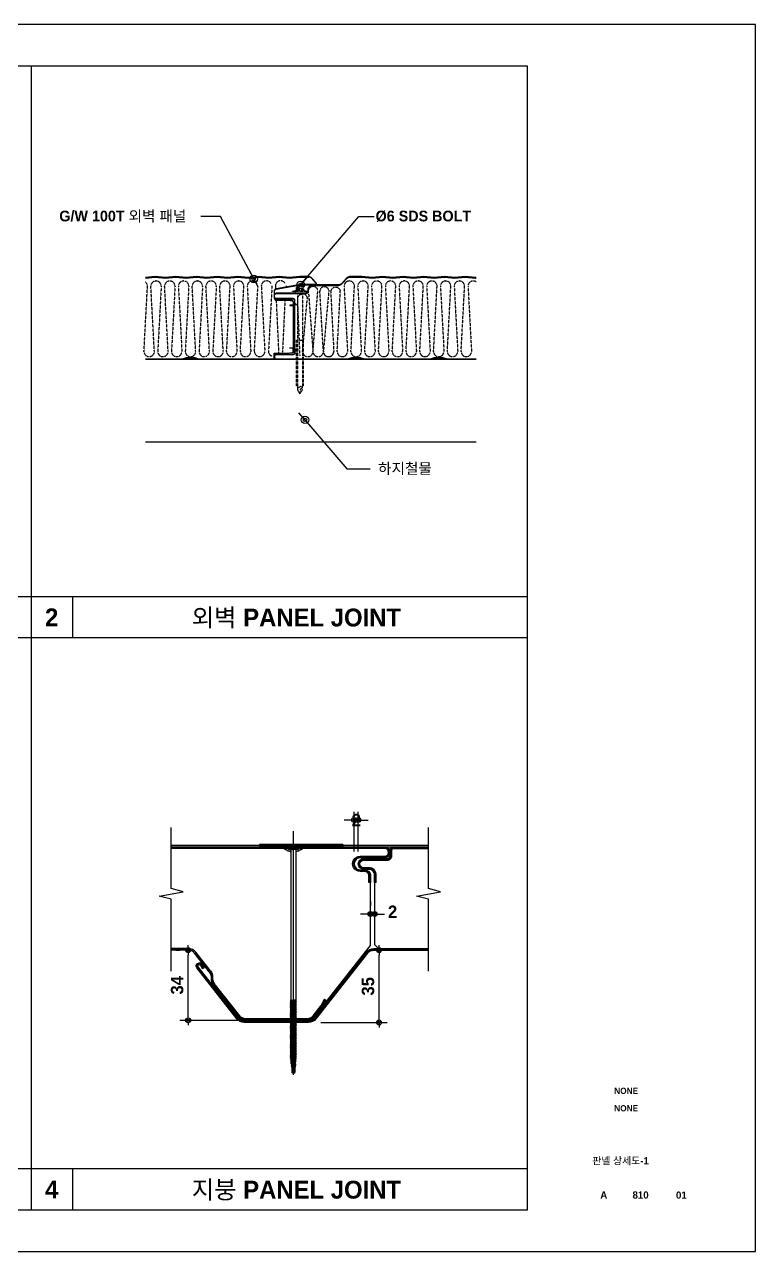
# Model space of a CAD drawing. Extents: x 0 to 20413, y 0 to 2870.
# Drawn here: x 1216 to 2100, y 0 to 1485 of the extents above; entities that cross this region are included whole.
import ezdxf
from ezdxf.enums import TextEntityAlignment as Align

# ---------------------------------------------------------------- set-up
doc = ezdxf.new("R2010")
doc.units = 0
for name, pattern in [('AUSGEZOGEN', [0]), ('CENTER', [50.8, 31.75, -6.35, 6.35, -6.35]), ('HIDDEN', [0.375, 0.25, -0.125])]:
    doc.linetypes.add(name, pattern=pattern)
doc.layers.get('Defpoints').update_dxf_attribs({"color": 151})
for name, color, linetype in [('1', 7, 'Continuous'), ('2', 2, 'Continuous'), ('3-중심선', 1, 'CENTER'), ('4', 4, 'Continuous'), ('6', 6, 'Continuous'), ('A-ANNO-GRA1', 7, 'Continuous'), ('A-ANNO-LEAD', 4, 'Continuous'), ('A-ANNO-TEXT1', 7, 'Continuous'), ('BOLT', 10, 'Continuous'), ('LAY-OUT', 6, 'Continuous'), ('전개도 치수선', 7, 'Continuous'), ('제품', 110, 'Continuous')]:
    doc.layers.add(name, color=color, linetype=linetype)
doc.styles.add('2020음성 1차', font='나눔고딕Bold.ttf')
doc.styles.get("Standard").update_dxf_attribs({"font": 'NanumGothicBold.ttf'})
doc.dimstyles.new('5Main', dxfattribs={"dimscale": 5, "dimtxt": 3, "dimasz": 1.2, "dimexe": 2, "dimexo": 3, "dimgap": 1, "dimtad": 1, "dimdec": 0, "dimdsep": 46, "dimtxsty": '2020음성 1차', "dimblk": 'dot3', "dimcen": 2.5, "dimclrd": 256, "dimclre": 256, "dimclrt": 3, "dimadec": 0, "dimazin": 0, "dimtfac": 1, "dimtdec": 0, "dimtix": 1, "dimtmove": 2, "dimatfit": 3, "dimfxl": 1, "dimtvp": 1, "dimtolj": 1, "dimtzin": 0, "dimarcsym": 0})
doc.dimstyles.new('DIM5', dxfattribs={"dimscale": 5, "dimtxt": 3, "dimasz": 3, "dimexe": 2, "dimexo": 2, "dimgap": 1, "dimtad": 1, "dimdec": 0, "dimdsep": 46, "dimtxsty": 'Standard', "dimblk1": 'DIMDOT', "dimblk2": 'DIMDOT', "dimsah": 1, "dimcen": 0.09, "dimclrt": 4, "dimadec": 0, "dimazin": 0, "dimtfac": 1, "dimtdec": 0, "dimtix": 1, "dimtmove": 2, "dimatfit": 3, "dimldrblk": 'DIMDOT', "dimfxl": 2, "dimtolj": 1, "dimtzin": 0, "dimarcsym": 0})

# ---------------------------------------------------------------- blocks, each defined once
blk = doc.blocks.new('SCREW120')
at = {"layer": '2', "color": 13, "linetype": 'HIDDEN'}
for p, q in [((-4, 10), (4, 10)), ((-4, 4.2), (-4, 10)), ((-3, 0), (-3, -112)), ((-2.5, 4.2), (-2.5, 10)), ((2.5, 10), (2.5, 4.2)), ((3, 0), (3, -112)), ((4, 10), (4, 4.2))]:
    blk.add_line(p, q, dxfattribs=at)
for points in [[(9, 3), (9, 2), (-9, 2), (-9, 3)], [(-5, 4.2), (-5, 3), (5, 3), (5, 4.2)]]:
    blk.add_lwpolyline(points, close=True, dxfattribs=at)
for points in [[(7.5, 2), (7.5, 0), (-7.5, 0), (-7.5, 2)], [(-3, -112), (-4, -112), (-4, -57), (4, -57), (4, -112), (3, -112)], [(-3, -112), (-3, -117), (0, -122), (3, -117), (3, -112)], [(0, -122), (1, -116), (3, -114), (1, -113), (-3, -115)]]:
    blk.add_lwpolyline(points, dxfattribs=at)
blk = doc.blocks.new('DIMDOT')
blk.add_line((-1.5, 0), (1.5, 0))
for radius in [0.6, 0.28]:
    blk.add_circle((0, 0), radius)
blk = doc.blocks.new('A$C5D1160AA')
at = {"layer": '6', "ltscale": 3}
blk.add_lwpolyline([(-140.6, -320.4), (-140.6, -250.7), (-152.2, -247.7), (-129, -243.5), (-140.6, -240.5), (-140.6, -181.2)], dxfattribs=at)
blk = doc.blocks.new('dot3')
at = {"color": 0, "linetype": 'ByBlock'}
for p, q in [((-0.5, 0), (-1, 0)), ((0.5, 0), (1, 0))]:
    blk.add_line(p, q, dxfattribs=at)
for radius in [0.5, 0.25]:
    blk.add_circle((0, 0), radius)
blk = doc.blocks.new('*D50')
at = {"layer": 'Defpoints', "color": 0}
for p in [(1413.8, 364.7), (1413.8, 364.7), (1557.7, 279.7)]:
    blk.add_point(p, dxfattribs=at)
at = {"layer": '전개도 치수선', "lineweight": -2}
for p, q in [((1398.8, 364.7), (1403.8, 364.7)), ((1413.8, 285.7), (1413.8, 358.7)), ((1542.7, 279.7), (1403.8, 279.7))]:
    blk.add_line(p, q, dxfattribs=at)
at = {"layer": '전개도 치수선', "linetype": 'ByBlock', "lineweight": -2, "xscale": 6, "yscale": 6, "zscale": 6}
for p, rotation in [((1413.8, 364.7), 90), ((1413.8, 279.7), 270)]:
    blk.add_blockref('dot3', p, dxfattribs=dict(at, rotation=rotation))
at = {"layer": '전개도 치수선', "color": 3, "insert": (1400.5, 322.2), "char_height": 15, "attachment_point": 5, "rotation": 90, "style": '2020음성 1차'}
blk.add_mtext('\\A1;34', dxfattribs=at)
blk = doc.blocks.new('*D51')
at = {"layer": 'Defpoints', "color": 0}
for p in [(1638.5, 364.7), (1644.7, 364.7), (1559.4, 277.2)]:
    blk.add_point(p, dxfattribs=at)
at = {"layer": '전개도 치수선', "lineweight": -2}
for p, q in [((1644.7, 283.2), (1644.7, 358.7)), ((1653.5, 364.7), (1654.7, 364.7)), ((1574.4, 277.2), (1654.7, 277.2))]:
    blk.add_line(p, q, dxfattribs=at)
at = {"layer": '전개도 치수선', "linetype": 'ByBlock', "lineweight": -2, "xscale": 6, "yscale": 6, "zscale": 6}
for p, rotation in [((1644.7, 364.7), 90), ((1644.7, 277.2), 270)]:
    blk.add_blockref('dot3', p, dxfattribs=dict(at, rotation=rotation))
at = {"layer": '전개도 치수선', "color": 3, "insert": (1631.4, 320.9), "char_height": 15, "attachment_point": 5, "rotation": 90, "style": '2020음성 1차'}
blk.add_mtext('\\A1;35', dxfattribs=at)
blk = doc.blocks.new('*D52')
at = {"layer": 'Defpoints', "color": 0}
for p in [(1619.6, 522.2), (1614.7, 469.2), (1619.6, 469.1)]:
    blk.add_point(p, dxfattribs=at)
at = {"layer": '전개도 치수선', "lineweight": -2}
for p, q in [((1608.7, 522.2), (1602.7, 522.2)), ((1614.7, 484.2), (1614.7, 532.2)), ((1614.7, 522.2), (1619.6, 522.2)), ((1619.6, 484.1), (1619.6, 532.2)), ((1625.6, 522.2), (1631.6, 522.2))]:
    blk.add_line(p, q, dxfattribs=at)
at = {"layer": '전개도 치수선', "linetype": 'ByBlock', "lineweight": -2, "xscale": 6, "yscale": 6, "zscale": 6}
blk.add_blockref('dot3', (1614.7, 522.2), dxfattribs=at)
at = {"layer": '전개도 치수선', "linetype": 'ByBlock', "lineweight": -2, "xscale": 6, "yscale": 6, "zscale": 6, "rotation": 180}
blk.add_blockref('dot3', (1619.6, 522.2), dxfattribs=at)
at = {"layer": '전개도 치수선', "color": 3, "insert": (1617.2, 522.2), "char_height": 15, "attachment_point": 5, "style": '2020음성 1차'}
blk.add_mtext('\\A1;2', dxfattribs=at)
blk = doc.blocks.new('*D53')
at = {"layer": 'Defpoints', "color": 0}
for p in [(1634.4, 408.4), (1639.4, 408.4), (1639.4, 408.4)]:
    blk.add_point(p, dxfattribs=at)
at = {"layer": '전개도 치수선', "lineweight": -2}
for p, q in [((1634.4, 423.4), (1634.4, 418.4)), ((1639.4, 423.4), (1639.4, 418.4)), ((1628.4, 408.4), (1622.4, 408.4)), ((1634.4, 408.4), (1639.4, 408.4)), ((1645.4, 408.4), (1651.4, 408.4))]:
    blk.add_line(p, q, dxfattribs=at)
at = {"layer": '전개도 치수선', "linetype": 'ByBlock', "lineweight": -2, "xscale": 6, "yscale": 6, "zscale": 6}
blk.add_blockref('dot3', (1634.4, 408.4), dxfattribs=at)
at = {"layer": '전개도 치수선', "linetype": 'ByBlock', "lineweight": -2, "xscale": 6, "yscale": 6, "zscale": 6, "rotation": 180}
blk.add_blockref('dot3', (1639.4, 408.4), dxfattribs=at)
at = {"layer": '전개도 치수선', "color": 3, "insert": (1661.1, 411.2), "char_height": 15, "attachment_point": 5, "style": '2020음성 1차'}
blk.add_mtext('\\A1;2', dxfattribs=at)
blk = doc.blocks.new('TPO Washer SS')
at = {"color": 31, "linetype": 'Continuous', "lineweight": 9}
for p, q in [((-15.2, -2.5), (-15.2, -3.5)), ((-15.2, -3.5), (-13.5, -2.5)), ((-11, -2.5), (-11, -3.5)), ((-11, -3.5), (-9.2, -2.5)), ((11, -3.5), (9.2, -2.5)), ((11, -2.5), (11, -3.5)), ((15.2, -3.5), (13.5, -2.5)), ((15.2, -2.5), (15.2, -3.5))]:
    blk.add_line(p, q, dxfattribs=at)
at = {"layer": 'LAY-OUT', "color": 31, "linetype": 'Continuous', "lineweight": 5, "ltscale": 0.5}
for p, q in [((-18, -1.5), (-16, 0)), ((-16, 0), (16, 0)), ((-17.7, -2.5), (-15.7, -1)), ((-15.7, -1), (15.7, -1)), ((-3.8, -6.5), (-3.8, -7.5)), ((3.7, -6.5), (3.7, -7.5)), ((17.7, -2.5), (15.7, -1)), ((18, -1.5), (16, 0))]:
    blk.add_line(p, q, dxfattribs=at)
blk.add_lwpolyline([(-20, -1.5), (20, -1.5), (20, -2.5), (-20, -2.5)], close=True, dxfattribs=at)
for centre, radius, start, end in [((-14, -1), 1, 37.3133, 90), ((13.9, -1), 1, 90, 142.6867), ((-0.1, 9.6), 17.5, 217.3133, 257.8595), ((-0.1, 9.6), 16.5, 215.6149, 257.1123), ((-0.1, 9.6), 16.5, 283.3522, 324.3851), ((-0.1, 9.6), 17.5, 282.5772, 322.6867)]:
    blk.add_arc(centre, radius, start, end, dxfattribs=at)
blk = doc.blocks.new('TPO BOLT 210')
at = {"layer": 'BOLT', "color": 0}
for p, q in [((246730.9, 137123.7), (246730.9, 136856.2)), ((246725, 137101.7), (246725, 137101.3)), ((246736.8, 137101.7), (246725, 137101.7)), ((246736.8, 137101.3), (246725, 137101.3)), ((246727.9, 137100.5), (246727.7, 136918.7)), ((246728, 137103.9), (246729, 137101.8)), ((246729, 137101.8), (246730.9, 137101.8)), ((246729, 137101.8), (246730.9, 137101)), ((246730.2, 137104.5), (246730.2, 137101.8)), ((246732.9, 137101.8), (246730.9, 137101.8)), ((246732.9, 137101.8), (246730.9, 137101)), ((246730.9, 137096.3), (246730.9, 136828.8)), ((246731.6, 137104.5), (246731.6, 137101.8)), ((246733.9, 137103.9), (246732.9, 137101.8)), ((246733.9, 137100.5), (246733.9, 136919.5)), ((246736.8, 137101.7), (246736.8, 137101.3)), ((246734.6, 136917.7), (246727.1, 136916.7)), ((246734.5, 136919.6), (246727.2, 136918.6)), ((246727.2, 136918.6), (246728.2, 136918.8)), ((246727.2, 136918.6), (246728.2, 136917.8)), ((246733.6, 136918.8), (246728.2, 136917.8)), ((246728.2, 136917.8), (246728.2, 136916.8)), ((246733.6, 136917.8), (246728.2, 136916.8)), ((246734.5, 136919.6), (246733.6, 136918.8)), ((246733.6, 136918.8), (246733.6, 136917.8)), ((246734.6, 136917.7), (246733.6, 136917.8)), ((246734.6, 136917.7), (246733.6, 136916.8)), ((246734.9, 136913.7), (246726.9, 136912.8)), ((246726.9, 136912.8), (246728.2, 136912.9)), ((246726.9, 136912.8), (246728.2, 136912)), ((246734.9, 136911.8), (246726.9, 136910.8)), ((246726.9, 136910.8), (246728.2, 136911)), ((246726.9, 136910.8), (246728.2, 136910)), ((246734.9, 136909.8), (246726.9, 136908.9)), ((246726.9, 136908.9), (246728.2, 136909)), ((246726.9, 136908.9), (246728.2, 136908.1)), ((246734.9, 136907.9), (246726.9, 136906.9)), ((246726.9, 136906.9), (246728.2, 136907.1)), ((246726.9, 136906.9), (246728.2, 136906.1)), ((246734.9, 136905.9), (246726.9, 136905)), ((246726.9, 136905), (246728.2, 136905.1)), ((246726.9, 136905), (246728.2, 136904.2)), ((246734.9, 136904), (246726.9, 136903)), ((246726.9, 136903), (246728.2, 136903.2)), ((246726.9, 136903), (246728.2, 136902.2)), ((246734.8, 136915.7), (246727, 136914.7)), ((246727, 136914.7), (246728.2, 136914.9)), ((246727, 136914.7), (246728.2, 136913.9)), ((246727.1, 136916.7), (246728.2, 136916.8)), ((246727.1, 136916.7), (246728.2, 136915.9)), ((246733.6, 136916.8), (246728.2, 136915.9)), ((246728.2, 136915.9), (246728.2, 136914.9)), ((246733.6, 136915.9), (246728.2, 136914.9)), ((246733.6, 136914.9), (246728.2, 136913.9)), ((246728.2, 136913.9), (246728.2, 136912.9)), ((246733.6, 136913.9), (246728.2, 136912.9)), ((246733.6, 136912.9), (246728.2, 136912)), ((246728.2, 136912), (246728.2, 136911)), ((246733.6, 136912), (246728.2, 136911)), ((246733.6, 136911), (246728.2, 136910)), ((246728.2, 136910), (246728.2, 136909)), ((246733.6, 136910), (246728.2, 136909)), ((246733.6, 136909), (246728.2, 136908.1)), ((246728.2, 136908.1), (246728.2, 136907.1)), ((246733.6, 136908.1), (246728.2, 136907.1)), ((246733.6, 136907.1), (246728.2, 136906.1)), ((246728.2, 136906.1), (246728.2, 136905.1)), ((246733.6, 136906.1), (246728.2, 136905.1)), ((246733.6, 136905.1), (246728.2, 136904.2)), ((246728.2, 136904.2), (246728.2, 136903.2)), ((246733.6, 136904.2), (246728.2, 136903.2)), ((246733.6, 136903.2), (246728.2, 136902.2)), ((246728.2, 136902.2), (246728.2, 136901.2)), ((246733.6, 136902.2), (246728.2, 136901.2)), ((246733.6, 136916.8), (246733.6, 136915.9)), ((246734.8, 136915.7), (246733.6, 136915.9)), ((246734.8, 136915.7), (246733.6, 136914.9)), ((246733.6, 136914.9), (246733.6, 136913.9)), ((246734.9, 136913.7), (246733.6, 136913.9)), ((246734.9, 136913.7), (246733.6, 136912.9)), ((246733.6, 136912.9), (246733.6, 136912)), ((246734.9, 136911.8), (246733.6, 136912)), ((246734.9, 136911.8), (246733.6, 136911)), ((246733.6, 136911), (246733.6, 136910)), ((246734.9, 136909.8), (246733.6, 136910)), ((246734.9, 136909.8), (246733.6, 136909)), ((246733.6, 136909), (246733.6, 136908.1)), ((246734.9, 136907.9), (246733.6, 136908.1)), ((246734.9, 136907.9), (246733.6, 136907.1)), ((246733.6, 136907.1), (246733.6, 136906.1)), ((246734.9, 136905.9), (246733.6, 136906.1)), ((246734.9, 136905.9), (246733.6, 136905.1)), ((246733.6, 136905.1), (246733.6, 136904.2)), ((246734.9, 136904), (246733.6, 136904.2)), ((246734.9, 136904), (246733.6, 136903.2)), ((246733.6, 136903.2), (246733.6, 136902.2)), ((246734.9, 136902), (246733.6, 136902.2)), ((246734.9, 136902), (246726.9, 136901.1)), ((246726.9, 136901.1), (246728.2, 136901.2)), ((246726.9, 136901.1), (246728.2, 136900.3)), ((246734.9, 136900.1), (246726.9, 136899.1)), ((246726.9, 136899.1), (246728.2, 136899.3)), ((246726.9, 136899.1), (246728.2, 136898.3)), ((246734.9, 136898.1), (246726.9, 136897.2)), ((246726.9, 136897.2), (246728.2, 136897.3)), ((246726.9, 136897.2), (246728.2, 136896.4)), ((246734.9, 136896.2), (246726.9, 136895.2)), ((246726.9, 136895.2), (246728.2, 136895.4)), ((246726.9, 136895.2), (246728.2, 136894.4)), ((246734.9, 136894.2), (246726.9, 136893.3)), ((246726.9, 136893.3), (246728.2, 136893.4)), ((246726.9, 136893.3), (246728.2, 136892.5)), ((246734.8, 136888.3), (246727, 136887.3)), ((246727, 136887.3), (246728.2, 136887.5)), ((246727, 136887.3), (246728.2, 136886.5)), ((246734.6, 136890.3), (246727.1, 136889.3)), ((246727.1, 136889.3), (246728.2, 136889.4)), ((246727.1, 136889.3), (246728.2, 136888.5)), ((246734.5, 136892.2), (246727.2, 136891.2)), ((246727.2, 136891.2), (246728.2, 136891.4)), ((246727.2, 136891.2), (246728.2, 136890.4)), ((246733.6, 136901.2), (246728.2, 136900.3)), ((246728.2, 136900.3), (246728.2, 136899.3)), ((246733.6, 136900.3), (246728.2, 136899.3)), ((246733.6, 136899.3), (246728.2, 136898.3)), ((246728.2, 136898.3), (246728.2, 136897.3)), ((246733.6, 136898.3), (246728.2, 136897.3)), ((246733.6, 136897.3), (246728.2, 136896.4)), ((246728.2, 136896.4), (246728.2, 136895.4)), ((246733.6, 136896.4), (246728.2, 136895.4)), ((246733.6, 136895.4), (246728.2, 136894.4)), ((246728.2, 136894.4), (246728.2, 136893.4)), ((246733.6, 136894.4), (246728.2, 136893.4)), ((246733.6, 136893.4), (246728.2, 136892.5)), ((246733.6, 136893.3), (246728.2, 136892.4)), ((246728.2, 136892.4), (246728.2, 136891.4)), ((246733.6, 136892.4), (246728.2, 136891.4)), ((246733.6, 136891.4), (246728.2, 136890.4)), ((246728.2, 136890.4), (246728.2, 136889.4)), ((246733.6, 136890.4), (246728.2, 136889.4)), ((246733.6, 136889.4), (246728.2, 136888.5)), ((246728.2, 136888.5), (246728.2, 136887.5)), ((246733.6, 136888.5), (246728.2, 136887.5)), ((246733.6, 136887.5), (246728.2, 136886.5)), ((246734.9, 136902), (246733.6, 136901.2)), ((246733.6, 136901.2), (246733.6, 136900.3)), ((246734.9, 136900.1), (246733.6, 136900.3)), ((246734.9, 136900.1), (246733.6, 136899.3)), ((246733.6, 136899.3), (246733.6, 136898.3)), ((246734.9, 136898.1), (246733.6, 136898.3)), ((246734.9, 136898.1), (246733.6, 136897.3)), ((246733.6, 136897.3), (246733.6, 136896.4)), ((246734.9, 136896.2), (246733.6, 136896.4)), ((246734.9, 136896.2), (246733.6, 136895.4)), ((246733.6, 136895.4), (246733.6, 136894.4)), ((246734.9, 136894.2), (246733.6, 136894.4)), ((246734.9, 136894.2), (246733.6, 136893.4)), ((246733.6, 136893.4), (246733.6, 136892.5)), ((246734.5, 136892.2), (246733.6, 136892.4)), ((246734.5, 136892.2), (246733.6, 136891.4)), ((246733.6, 136891.4), (246733.6, 136890.4)), ((246734.6, 136890.3), (246733.6, 136890.4)), ((246734.6, 136890.3), (246733.6, 136889.4)), ((246733.6, 136889.4), (246733.6, 136888.5)), ((246734.8, 136888.3), (246733.6, 136888.5)), ((246734.8, 136888.3), (246733.6, 136887.5)), ((246733.6, 136887.5), (246733.6, 136886.5)), ((246734.9, 136886.3), (246726.9, 136885.4)), ((246726.9, 136885.4), (246728.2, 136885.5)), ((246726.9, 136885.4), (246728.2, 136884.6)), ((246734.9, 136884.4), (246726.9, 136883.4)), ((246726.9, 136883.4), (246728.2, 136883.6)), ((246726.9, 136883.4), (246728.2, 136882.6)), ((246734.9, 136882.4), (246726.9, 136881.5)), ((246726.9, 136881.5), (246728.2, 136881.6)), ((246726.9, 136881.5), (246728.2, 136880.7)), ((246734.9, 136880.5), (246726.9, 136879.5)), ((246726.9, 136879.5), (246728.2, 136879.7)), ((246726.9, 136879.5), (246728.2, 136878.7)), ((246734.9, 136878.5), (246726.9, 136877.6)), ((246726.9, 136877.6), (246728.2, 136877.7)), ((246726.9, 136877.6), (246728.2, 136876.8)), ((246734.9, 136876.6), (246726.9, 136875.6)), ((246726.9, 136875.6), (246728.2, 136875.8)), ((246726.9, 136875.6), (246728.2, 136874.8)), ((246734.9, 136874.6), (246726.9, 136873.7)), ((246726.9, 136873.7), (246728.2, 136873.8)), ((246726.9, 136873.7), (246728.2, 136872.9)), ((246734.9, 136872.7), (246726.9, 136871.7)), ((246728.2, 136886.5), (246728.2, 136885.5)), ((246733.6, 136886.5), (246728.2, 136885.5)), ((246733.6, 136885.5), (246728.2, 136884.6)), ((246728.2, 136884.6), (246728.2, 136883.6)), ((246733.6, 136884.6), (246728.2, 136883.6)), ((246733.6, 136883.6), (246728.2, 136882.6)), ((246728.2, 136882.6), (246728.2, 136881.6)), ((246733.6, 136882.6), (246728.2, 136881.6)), ((246733.6, 136881.6), (246728.2, 136880.7)), ((246728.2, 136880.7), (246728.2, 136879.7)), ((246733.6, 136880.7), (246728.2, 136879.7)), ((246733.6, 136879.7), (246728.2, 136878.7)), ((246728.2, 136878.7), (246728.2, 136877.7)), ((246733.6, 136878.7), (246728.2, 136877.7)), ((246733.6, 136877.7), (246728.2, 136876.8)), ((246728.2, 136876.8), (246728.2, 136875.8)), ((246733.6, 136876.8), (246728.2, 136875.8)), ((246733.6, 136875.8), (246728.2, 136874.8)), ((246728.2, 136874.8), (246728.2, 136873.8)), ((246733.6, 136874.8), (246728.2, 136873.8)), ((246733.6, 136873.8), (246728.2, 136872.9)), ((246728.2, 136872.9), (246728.2, 136871.9)), ((246733.6, 136872.9), (246728.2, 136871.9)), ((246734.9, 136886.3), (246733.6, 136886.5)), ((246734.9, 136886.3), (246733.6, 136885.5)), ((246733.6, 136885.5), (246733.6, 136884.6)), ((246734.9, 136884.4), (246733.6, 136884.6)), ((246734.9, 136884.4), (246733.6, 136883.6)), ((246733.6, 136883.6), (246733.6, 136882.6)), ((246734.9, 136882.4), (246733.6, 136882.6)), ((246734.9, 136882.4), (246733.6, 136881.6)), ((246733.6, 136881.6), (246733.6, 136880.7)), ((246734.9, 136880.5), (246733.6, 136880.7)), ((246734.9, 136880.5), (246733.6, 136879.7)), ((246733.6, 136879.7), (246733.6, 136878.7)), ((246734.9, 136878.5), (246733.6, 136878.7)), ((246734.9, 136878.5), (246733.6, 136877.7)), ((246733.6, 136877.7), (246733.6, 136876.8)), ((246734.9, 136876.6), (246733.6, 136876.8)), ((246734.9, 136876.6), (246733.6, 136875.8)), ((246733.6, 136875.8), (246733.6, 136874.8)), ((246734.9, 136874.6), (246733.6, 136874.8)), ((246734.9, 136874.6), (246733.6, 136873.8)), ((246733.6, 136873.8), (246733.6, 136872.9)), ((246734.9, 136872.7), (246733.6, 136872.9)), ((246734.9, 136872.7), (246733.6, 136871.9)), ((246726.9, 136871.7), (246728.2, 136871.9)), ((246726.9, 136871.7), (246728.2, 136870.9)), ((246734.9, 136870.7), (246726.9, 136869.8)), ((246726.9, 136869.8), (246728.2, 136869.9)), ((246726.9, 136869.8), (246728.2, 136869)), ((246734.9, 136868.8), (246726.9, 136867.8)), ((246726.9, 136867.8), (246728.2, 136868)), ((246726.9, 136867.8), (246728.2, 136867)), ((246734.9, 136866.8), (246726.9, 136865.9)), ((246726.9, 136865.9), (246728.2, 136866)), ((246726.9, 136865.9), (246728.2, 136865.1)), ((246734.9, 136864.9), (246726.9, 136863.9)), ((246726.9, 136863.9), (246728.2, 136864.1)), ((246726.9, 136863.9), (246728.2, 136863.1)), ((246734.9, 136862.9), (246726.9, 136862)), ((246726.9, 136862), (246728.2, 136862.1)), ((246726.9, 136862), (246728.2, 136861.2)), ((246734.9, 136861), (246726.9, 136860)), ((246726.9, 136860), (246728.2, 136860.2)), ((246726.9, 136860), (246728.2, 136859.2)), ((246734.9, 136859), (246726.9, 136858.1)), ((246726.9, 136858.1), (246728.2, 136858.2)), ((246726.9, 136858.1), (246728.2, 136857.3)), ((246733.6, 136871.9), (246728.2, 136870.9)), ((246728.2, 136870.9), (246728.2, 136869.9)), ((246733.6, 136870.9), (246728.2, 136869.9)), ((246733.6, 136869.9), (246728.2, 136869)), ((246728.2, 136869), (246728.2, 136868)), ((246733.6, 136869), (246728.2, 136868)), ((246733.6, 136868), (246728.2, 136867)), ((246728.2, 136867), (246728.2, 136866)), ((246733.6, 136867), (246728.2, 136866)), ((246733.6, 136866), (246728.2, 136865.1)), ((246728.2, 136865.1), (246728.2, 136864.1)), ((246733.6, 136865.1), (246728.2, 136864.1)), ((246733.6, 136864.1), (246728.2, 136863.1)), ((246728.2, 136863.1), (246728.2, 136862.1)), ((246733.6, 136863.1), (246728.2, 136862.1)), ((246733.6, 136862.1), (246728.2, 136861.2)), ((246728.2, 136861.2), (246728.2, 136860.2)), ((246733.6, 136861.2), (246728.2, 136860.2)), ((246733.6, 136860.2), (246728.2, 136859.2)), ((246728.2, 136859.2), (246728.2, 136858.2)), ((246733.6, 136859.2), (246728.2, 136858.2)), ((246733.6, 136858.2), (246728.2, 136857.3)), ((246733.6, 136871.9), (246733.6, 136870.9)), ((246734.9, 136870.7), (246733.6, 136870.9)), ((246734.9, 136870.7), (246733.6, 136869.9)), ((246733.6, 136869.9), (246733.6, 136869)), ((246734.9, 136868.8), (246733.6, 136869)), ((246734.9, 136868.8), (246733.6, 136868)), ((246733.6, 136868), (246733.6, 136867)), ((246734.9, 136866.8), (246733.6, 136867)), ((246734.9, 136866.8), (246733.6, 136866)), ((246733.6, 136866), (246733.6, 136865.1)), ((246734.9, 136864.9), (246733.6, 136865.1)), ((246734.9, 136864.9), (246733.6, 136864.1)), ((246733.6, 136864.1), (246733.6, 136863.1)), ((246734.9, 136862.9), (246733.6, 136863.1)), ((246734.9, 136862.9), (246733.6, 136862.1)), ((246733.6, 136862.1), (246733.6, 136861.2)), ((246734.9, 136861), (246733.6, 136861.2)), ((246734.9, 136861), (246733.6, 136860.2)), ((246733.6, 136860.2), (246733.6, 136859.2)), ((246734.9, 136859), (246733.6, 136859.2)), ((246734.9, 136859), (246733.6, 136858.2)), ((246733.6, 136858.2), (246733.6, 136857.3)), ((246734.9, 136857.1), (246726.9, 136856.1)), ((246726.9, 136856.1), (246728.2, 136856.3)), ((246726.9, 136856.1), (246728.2, 136855.3)), ((246734.9, 136855.1), (246726.9, 136854.2)), ((246726.9, 136854.2), (246728.2, 136854.3)), ((246726.9, 136854.2), (246728.2, 136853.4)), ((246734.9, 136853.2), (246726.9, 136852.2)), ((246726.9, 136852.2), (246728.2, 136852.4)), ((246726.9, 136852.2), (246728.2, 136851.4)), ((246734.9, 136851.2), (246726.9, 136850.3)), ((246726.9, 136850.3), (246728.2, 136850.4)), ((246726.9, 136850.3), (246728.2, 136849.5)), ((246734.7, 136849.3), (246727.2, 136848.3)), ((246727.2, 136848.3), (246728.2, 136848.5)), ((246727.2, 136848.3), (246728.3, 136847.5)), ((246734.4, 136847.4), (246727.4, 136846.4)), ((246727.4, 136846.4), (246728.3, 136846.6)), ((246727.4, 136846.4), (246728.4, 136845.6)), ((246734.2, 136845.4), (246727.6, 136844.5)), ((246727.6, 136844.5), (246728.4, 136844.6)), ((246727.6, 136844.5), (246728.5, 136843.7)), ((246734, 136843.4), (246727.9, 136842.6)), ((246728.2, 136857.3), (246728.2, 136856.3)), ((246733.6, 136857.3), (246728.2, 136856.3)), ((246733.6, 136856.3), (246728.2, 136855.3)), ((246728.2, 136855.3), (246728.2, 136854.3)), ((246733.6, 136855.3), (246728.2, 136854.3)), ((246733.6, 136854.3), (246728.2, 136853.4)), ((246728.2, 136853.4), (246728.2, 136852.4)), ((246733.6, 136853.4), (246728.2, 136852.4)), ((246733.6, 136852.4), (246728.2, 136851.4)), ((246728.2, 136851.4), (246728.2, 136850.4)), ((246733.6, 136851.4), (246728.2, 136850.4)), ((246733.6, 136850.4), (246728.2, 136849.5)), ((246728.2, 136849.5), (246728.2, 136848.5)), ((246733.6, 136849.5), (246728.2, 136848.5)), ((246728.2, 136848.5), (246728.2, 136848.5)), ((246733.6, 136848.5), (246728.3, 136847.5)), ((246728.3, 136847.5), (246728.3, 136846.6)), ((246733.6, 136847.5), (246728.3, 136846.6)), ((246733.5, 136846.5), (246728.4, 136845.6)), ((246728.4, 136845.6), (246728.4, 136844.6)), ((246733.5, 136845.5), (246728.4, 136844.6)), ((246733.4, 136844.5), (246728.5, 136843.7)), ((246728.5, 136843.7), (246728.6, 136842.7)), ((246733.3, 136843.6), (246728.6, 136842.7)), ((246733.4, 136844.5), (246733.3, 136843.6)), ((246734, 136843.4), (246733.3, 136843.6)), ((246734, 136843.4), (246733.3, 136842.6)), ((246734.2, 136845.4), (246733.4, 136844.5)), ((246734.4, 136847.4), (246733.5, 136846.5)), ((246733.5, 136846.5), (246733.5, 136845.5)), ((246734.2, 136845.4), (246733.5, 136845.5)), ((246734.9, 136857.1), (246733.6, 136857.3)), ((246734.9, 136857.1), (246733.6, 136856.3)), ((246733.6, 136856.3), (246733.6, 136855.3)), ((246734.9, 136855.1), (246733.6, 136855.3)), ((246734.9, 136855.1), (246733.6, 136854.3)), ((246733.6, 136854.3), (246733.6, 136853.4)), ((246734.9, 136853.2), (246733.6, 136853.4)), ((246734.9, 136853.2), (246733.6, 136852.4)), ((246733.6, 136852.4), (246733.6, 136851.4)), ((246734.9, 136851.2), (246733.6, 136851.4)), ((246734.9, 136851.2), (246733.6, 136850.4)), ((246733.6, 136850.4), (246733.6, 136849.5)), ((246734.7, 136849.3), (246733.6, 136849.5)), ((246734.7, 136849.3), (246733.6, 136848.5)), ((246733.6, 136848.5), (246733.6, 136847.5)), ((246734.4, 136847.4), (246733.6, 136847.5)), ((246727.9, 136842.6), (246728.6, 136842.7)), ((246727.9, 136842.6), (246728.6, 136841.7)), ((246733.8, 136841.5), (246728.1, 136840.7)), ((246728.1, 136840.7), (246728.7, 136840.8)), ((246728.1, 136840.7), (246728.8, 136839.8)), ((246733.6, 136839.5), (246728.2, 136838.7)), ((246728.2, 136838.7), (246728.8, 136838.8)), ((246728.2, 136838.7), (246728.9, 136838)), ((246733.3, 136842.6), (246728.6, 136841.7)), ((246728.6, 136841.7), (246728.7, 136840.8)), ((246733.2, 136841.6), (246728.7, 136840.8)), ((246733.1, 136840.6), (246728.8, 136839.8)), ((246728.8, 136839.8), (246728.8, 136838.8)), ((246733.1, 136839.6), (246728.8, 136838.8)), ((246733, 136838.7), (246728.9, 136838)), ((246728.9, 136838), (246728.9, 136836.8)), ((246728.9, 136836.8), (246728.9, 136831.5)), ((246730.9, 136830.3), (246728.9, 136831.5)), ((246732.9, 136837.7), (246729.5, 136837.1)), ((246733.4, 136837.5), (246729.5, 136837.1)), ((246732.9, 136836.8), (246729.5, 136837.1)), ((246732.9, 136836.8), (246730.4, 136831.8)), ((246732.9, 136834.8), (246730.9, 136830.3)), ((246730.9, 136830.3), (246732.9, 136831.5)), ((246733, 136838.7), (246732.9, 136837.7)), ((246733.4, 136837.5), (246732.9, 136837.7)), ((246733.4, 136837.5), (246732.9, 136836.8)), ((246732.9, 136836.8), (246732.9, 136831.5)), ((246733.6, 136839.5), (246733, 136838.7)), ((246733.8, 136841.5), (246733.1, 136840.6)), ((246733.1, 136840.6), (246733.1, 136839.6)), ((246733.6, 136839.5), (246733.1, 136839.6)), ((246733.3, 136842.6), (246733.2, 136841.6)), ((246733.8, 136841.5), (246733.2, 136841.6))]:
    blk.add_line(p, q, dxfattribs=at)
for centre, radius, start, end in [((246730.9, 137096.9), 7.62, 39.2242, 140.7758), ((246727.1, 137100.5), 0.8, 0, 90), ((246734.7, 137100.5), 0.8, 90, 180), ((246729.9, 136830.8), 1.15, 335.8052, 144.1948)]:
    blk.add_arc(centre, radius, start, end, dxfattribs=at)
blk.add_blockref('TPO Washer SS', (246730.9, 137106.1), dxfattribs=at)

msp = doc.modelspace()

# ---------------------------------------------------------------- linework, layer by layer
at = {"color": 2}
for p, q in [((1439.3, 338.4), (1421.67, 360.85)), ((1440.88, 339.64), (1423.24, 362.09)), ((1629.09, 362.09), (1566.72, 282.71)), ((1630.66, 360.85), (1568.29, 281.47)), ((1474.57, 283.97), (1443.84, 323.08)), ((1476.14, 285.21), (1445.42, 324.31))]:
    msp.add_line(p, q, dxfattribs=at)
msp.add_line((1273.74, 100), (1273.74, 50))
at = {"color": 2, "linetype": 'AUSGEZOGEN'}
for points in [[(1559.78, 1179.84), (1548.83, 1179.84), (1536.34, 1178.64), (1523.84, 1179.84), (1511.34, 1178.64), (1498.84, 1179.84), (1486.34, 1178.64), (1473.84, 1179.84), (1461.34, 1178.64), (1448.84, 1179.84), (1436.34, 1178.64), (1423.84, 1179.84), (1411.33, 1178.64), (1398.84, 1179.84), (1386.33, 1178.64), (1373.84, 1179.84), (1362.17, 1178.72)], [(1362.17, 1178.22), (1373.84, 1179.34), (1386.33, 1178.14), (1398.84, 1179.34), (1411.33, 1178.14), (1423.84, 1179.34), (1436.34, 1178.14), (1448.84, 1179.34), (1461.34, 1178.14), (1473.84, 1179.34), (1486.34, 1178.14), (1498.84, 1179.34), (1511.34, 1178.14), (1523.84, 1179.34), (1536.34, 1178.14), (1548.86, 1179.34), (1559.78, 1179.34)]]:
    msp.add_lwpolyline(points, dxfattribs=at)
for points in [[(1563.12, 1177.85), (1568.38, 1172.01, -0.6493283), (1567.63, 1170.34), (1549.77, 1170.34), (1520.31, 1165.28, 0.3592628), (1517.84, 1162.29), (1517.84, 1154.34, 0.4142136), (1520.84, 1151.34), (1534.3, 1151.34), (1539.52, 1150.56, -0.3782423), (1540.84, 1149.08), (1540.84, 1146.84, -0.4142136), (1539.34, 1145.34), (1536.84, 1145.34), (1536.84, 1144.84), (1539.34, 1144.84, 0.4142136), (1541.34, 1146.84), (1541.34, 1149.08, 0.3782423), (1539.58, 1151.06), (1534.34, 1151.84), (1520.84, 1151.84, -0.4142136), (1518.34, 1154.34), (1518.34, 1162.29, -0.3587032), (1520.4, 1164.79), (1549.82, 1169.84), (1567.63, 1169.84, 0.6493229), (1568.75, 1172.34), (1563.49, 1178.19)], [(1762.17, 1178.72), (1761.34, 1178.64), (1748.83, 1179.84), (1736.34, 1178.64), (1723.83, 1179.84), (1711.34, 1178.64), (1698.83, 1179.84), (1686.33, 1178.64), (1673.83, 1179.84), (1661.33, 1178.64), (1648.83, 1179.84), (1636.33, 1178.64), (1623.83, 1179.84), (1609.16, 1179.84, 0.2126149), (1605.44, 1178.19), (1599.27, 1171.33, -0.2126149), (1595.93, 1169.84), (1564.44, 1169.84, 0.4142136), (1558.44, 1163.84), (1558.44, 1162.34, -0.4142136), (1555.94, 1159.84), (1551.94, 1159.84), (1550.44, 1158.84), (1548.94, 1159.84), (1520.44, 1159.84, 0.4142138), (1517.94, 1157.34), (1517.94, 1155.34, 0.4143024), (1520.44, 1152.84), (1540.94, 1152.84, -0.4142136), (1542.44, 1151.34), (1542.44, 1147.84, 0.4142136), (1544.44, 1145.84), (1545.05, 1145.84), (1545.05, 1146.34), (1544.44, 1146.34, -0.4142136), (1542.94, 1147.84), (1542.94, 1151.34, 0.4142136), (1540.94, 1153.34), (1520.44, 1153.34, -0.4142133), (1518.44, 1155.27), (1518.44, 1157.34, -0.4142138), (1520.44, 1159.34), (1548.78, 1159.34), (1550.44, 1158.24), (1552.09, 1159.34), (1555.94, 1159.34, 0.4142136), (1558.94, 1162.34), (1558.94, 1163.92, -0.4099594), (1564.44, 1169.34), (1595.93, 1169.34, 0.2126149), (1599.65, 1171), (1606.04, 1178.08, -0.194214), (1609.16, 1179.34), (1623.83, 1179.34), (1636.33, 1178.14), (1648.83, 1179.34), (1661.33, 1178.14), (1673.83, 1179.34), (1686.33, 1178.14), (1698.83, 1179.34), (1711.34, 1178.14), (1723.83, 1179.34), (1736.34, 1178.14), (1748.83, 1179.34), (1761.34, 1178.14), (1762.17, 1178.22)]]:
    msp.add_lwpolyline(points, format="xyb", dxfattribs=at)
at = {"color": 3}
for points in [[(1393.24, 489.67), (1600.1, 489.67), (1600.1, 491.17), (1393.24, 491.17)], [(1704.55, 491.17), (1602.22, 491.17), (1600.72, 492.67), (1500.1, 492.67), (1500.1, 491.17), (1600.1, 491.17), (1601.6, 489.67), (1704.55, 489.67)]]:
    msp.add_lwpolyline(points, dxfattribs=at)
at = {"color": 1}
for points in [[(1393.24, 488.67), (1651.5, 488.67, -0.9997798), (1651.5, 477.42), (1622, 477.42, 1.0000727), (1622, 460.92), (1627.11, 460.92, -0.4142349), (1633.37, 454.67), (1633.37, 446.5)], [(1640.37, 446.5), (1640.37, 455.43, 0.4142136), (1632.37, 463.43), (1626.26, 463.43, -1), (1626.26, 474.68), (1654.75, 474.68, 0.4142136), (1659.12, 479.06), (1659.12, 485.55, -0.4143426), (1662.25, 488.67), (1704.55, 488.67)]]:
    msp.add_lwpolyline(points, format="xyb", dxfattribs=at)
at = {"color": 2, "ltscale": 10}
msp.add_lwpolyline([(1578.73, 305.21), (1574.63, 297.55), (1564.93, 285.21), (1574.63, 297.55), (1578.73, 305.21), (1580.49, 304.27), (1576.31, 296.46), (1634.37, 370.34), (1634.37, 446.5), (1632.37, 446.5), (1632.37, 454.67, 0.4142349), (1627.11, 459.92), (1622, 459.92, -1.0000727), (1622, 478.42), (1651.5, 478.42, 0.9997798), (1651.5, 487.67), (1393.24, 487.67)], format="xyb", dxfattribs=at)
at = {"ltscale": 10}
msp.add_lwpolyline([(1641.37, 446.5), (1639.37, 446.5), (1639.37, 371.39), (1644.09, 366.67)], dxfattribs=at)
at = {"color": 2}
for points in [[(1423.24, 362.09, 0.2301457), (1413.8, 366.67), (1393.24, 366.67)], [(1421.67, 360.85, 0.2301457), (1413.8, 364.67), (1393.24, 364.67)], [(1629.09, 362.09, -0.2301457), (1638.52, 366.67), (1704.55, 366.67)], [(1630.66, 360.85, -0.2301457), (1638.52, 364.67), (1704.55, 364.67)], [(1472.78, 281.47), (1424.28, 343.21, -1.0993042), (1430.55, 347.26), (1432.85, 342.82)], [(1474.36, 282.71), (1425.85, 344.45, -1.0997968), (1428.77, 346.34), (1431.08, 341.9)], [(1439.3, 338.4, -0.1680479), (1441.44, 332.22), (1441.44, 330.03, 0.1680479), (1443.84, 323.08)], [(1440.88, 339.64, -0.1680479), (1443.44, 332.22), (1443.44, 330.03, 0.1680479), (1445.42, 324.31)], [(1566.72, 282.71, -0.2301457), (1559.45, 279.17), (1481.63, 279.17, -0.2301457), (1474.36, 282.71)], [(1566.51, 283.97, -0.2301457), (1557.66, 279.67), (1483.42, 279.67, -0.2301457), (1474.57, 283.97)], [(1564.93, 285.21, -0.2301457), (1557.66, 281.67), (1483.42, 281.67, -0.2301457), (1476.14, 285.21)], [(1568.29, 281.47, -0.2301457), (1559.45, 277.17), (1481.63, 277.17, -0.2301457), (1472.78, 281.47)]]:
    msp.add_lwpolyline(points, format="xyb", dxfattribs=at)
msp.add_lwpolyline([(1580.49, 304.27), (1576.31, 296.46), (1566.51, 283.97)], dxfattribs=at)
for radius, start, end in [(5, 41.98357, 90), (4.5, 41.99075, 89.99646)]:
    msp.add_arc((1559.78, 1174.84), radius, start, end, dxfattribs=at)
at = {"layer": '1', "color": 8, "linetype": 'HIDDEN'}
for p, q in [((1532.21, 1168.67), (1532.13, 1167.72)), ((1586.18, 1162.18), (1589.94, 1089.31)), ((1545.91, 1153.62), (1548.75, 1083.87))]:
    msp.add_line(p, q, dxfattribs=at)
at = {"layer": '1', "color": 6}
msp.add_line((1541.34, 1093.84), (1541.34, 1146.84), dxfattribs=at)
at = {"layer": '1', "color": 8, "linetype": 'HIDDEN'}
for points in [[(1372.91, 1089.31, -1), (1360.34, 1089.31), (1364.59, 1168.33, 0.2307192), (1362.17, 1173.28, 0.2307192)], [(1372.91, 1089.31), (1368.67, 1168.33, -1), (1381.24, 1168.33), (1377, 1089.31, 1), (1389.57, 1089.31), (1385.33, 1168.33, -1), (1397.9, 1168.33), (1393.66, 1089.31)], [(1401.99, 1168.33, -1), (1414.56, 1168.33), (1410.32, 1089.31, 1), (1422.89, 1089.31), (1418.65, 1168.33, -1), (1431.22, 1168.33), (1426.98, 1089.31, 1), (1439.55, 1089.31), (1435.31, 1168.33, -1), (1447.88, 1168.33)], [(1496.94, 1171.61, 0.7574755), (1485.28, 1168.33), (1489.53, 1089.31, -1), (1476.95, 1089.31), (1481.2, 1168.33, 1), (1468.63, 1168.33), (1472.87, 1089.31, -1), (1460.3, 1089.31), (1464.54, 1168.33, 1), (1451.97, 1168.33)], [(1513.94, 1171.72, 0.7574755), (1502.29, 1168.45), (1506.53, 1089.42, -1), (1493.96, 1089.42), (1498.2, 1168.45)], [(1530.94, 1171.84, 0.7574755), (1519.29, 1168.56), (1519.57, 1165.04)], [(1614.93, 1168.33, 1), (1602.36, 1168.33), (1606.6, 1089.31, -1), (1594.03, 1089.31), (1597.89, 1163.44, 0.6931125), (1586.18, 1162.18)], [(1631.59, 1168.33, 1), (1619.02, 1168.33), (1623.26, 1089.31, -1), (1610.69, 1089.31), (1614.93, 1168.33)], [(1681.57, 1168.33, 1), (1668.99, 1168.33), (1673.24, 1089.31, -1), (1660.66, 1089.31), (1664.91, 1168.33, 1), (1652.33, 1168.33), (1656.58, 1089.31, -1), (1644.01, 1089.31), (1648.25, 1168.33, 1), (1635.68, 1168.33), (1639.92, 1089.31, -1), (1627.35, 1089.31), (1631.59, 1168.33)], [(1698.23, 1168.33, 1), (1685.65, 1168.33), (1689.9, 1089.31, -1), (1677.32, 1089.31), (1681.57, 1168.33)], [(1748.2, 1168.33, 1), (1735.63, 1168.33), (1739.87, 1089.31, -1), (1727.3, 1089.31), (1731.54, 1168.33, 1), (1718.97, 1168.33), (1723.21, 1089.31, -1), (1710.64, 1089.31), (1714.88, 1168.33, 1), (1702.31, 1168.33), (1706.55, 1089.31, -1), (1693.98, 1089.31), (1698.23, 1168.33)], [(1762.17, 1173.49, 0.6062408), (1752.29, 1168.33), (1756.53, 1089.31, -1), (1743.96, 1089.31), (1748.2, 1168.33)], [(1401.99, 1168.33), (1406.23, 1089.31, -1), (1393.66, 1089.31)], [(1447.88, 1168.33), (1443.64, 1089.31, 1), (1456.21, 1089.31), (1451.97, 1168.33)], [(1515.2, 1168.56), (1510.96, 1089.54, 0.3309842), (1515.44, 1083.52)], [(1584.44, 1083.07, 0.3782491), (1589.94, 1089.31, -1), (1577.37, 1089.31, -1), (1564.8, 1089.31, -1), (1552.22, 1089.31), (1558.07, 1154.88, 0.7378848), (1545.91, 1153.62)], [(1570.7, 1163.44, 1.0692598), (1559.43, 1159.6), (1564.8, 1089.31), (1570.7, 1163.44)], [(1523.14, 1087.34, 0.089324), (1523.53, 1089.54), (1520.64, 1151.35)], [(1530.84, 1151.34), (1527.96, 1089.65, 0.0941791), (1528.4, 1087.34)]]:
    msp.add_lwpolyline(points, format="xyb", dxfattribs=at)
msp.add_lwpolyline([(1583.95, 1163.44), (1577.37, 1089.31), (1573.09, 1162.18)], dxfattribs=at)
at = {"layer": '1', "color": 6}
msp.add_lwpolyline([(1542.44, 1092.31), (1542.94, 1092.31), (1542.94, 1146.52)], dxfattribs=at)
at = {"layer": '1', "color": 2}
for points in [[(1517.34, 1080.34, 0.4142136), (1517.84, 1080.84), (1517.84, 1086.84, -0.4142136), (1518.34, 1087.34), (1532.3, 1087.34), (1539.93, 1088.21, 0.3853136), (1540.83, 1089.2), (1540.83, 1093.34), (1536.65, 1093.34), (1536.65, 1093.84), (1541.33, 1093.84), (1541.33, 1089.2, -0.3853136), (1539.98, 1087.71), (1532.33, 1086.84), (1518.84, 1086.84, 0.4142136), (1518.34, 1086.34), (1518.34, 1080.34, -0.4123049), (1517.84, 1079.85), (1515.84, 1079.84), (1426.44, 1079.84), (1421.94, 1081.34), (1411.94, 1081.34), (1406.94, 1079.84), (1362.17, 1079.84)], [(1762.17, 1079.84), (1726.94, 1079.84), (1721.94, 1081.34), (1711.94, 1081.34), (1706.94, 1079.84), (1626.94, 1079.84), (1621.94, 1081.34), (1611.94, 1081.34), (1606.94, 1079.84), (1520.44, 1079.84, -0.4142136), (1517.94, 1082.34), (1517.94, 1083.34, -0.4142134), (1520.44, 1085.84), (1540.94, 1085.84, 0.4142134), (1542.44, 1087.34), (1542.44, 1092.31), (1542.94, 1092.31), (1542.44, 1092.31), (1546.44, 1092.31), (1546.44, 1091.81), (1542.94, 1091.81), (1542.94, 1087.34, -0.4142134), (1540.94, 1085.34), (1520.44, 1085.34, 0.414718), (1518.44, 1083.34), (1518.44, 1082.34, 0.4142136), (1520.44, 1080.34), (1606.86, 1080.34), (1611.86, 1081.84), (1622.01, 1081.84), (1627.01, 1080.34), (1706.86, 1080.34), (1711.86, 1081.84), (1722.01, 1081.84), (1727.01, 1080.34), (1762.17, 1080.34)]]:
    msp.add_lwpolyline(points, format="xyb", dxfattribs=at)
msp.add_lwpolyline([(1362.17, 1080.34), (1406.86, 1080.34), (1411.86, 1081.84), (1422.01, 1081.84), (1426.51, 1080.34), (1515.87, 1080.34), (1517.34, 1080.34)], dxfattribs=at)
at = {"layer": '1', "color": 8, "linetype": 'HIDDEN'}
msp.add_arc((1578.61, 1162.08), 5.51, 14.24904, 178.98294, dxfattribs=at)
at = {"layer": '3-중심선', "ltscale": 20}
for p, q in [((1413.8, 365.67), (1393.24, 365.67)), ((1440.09, 339.02), (1422.45, 361.47)), ((1629.87, 361.47), (1567.5, 282.09)), ((1475.36, 284.59), (1444.63, 323.7))]:
    msp.add_line(p, q, dxfattribs=at)
for points in [[(1629.87, 361.47, -0.2301457), (1638.52, 365.67), (1704.55, 365.67)], [(1473.57, 282.09), (1425.06, 343.83, -1.0994824), (1429.66, 346.8), (1431.97, 342.36)], [(1440.09, 339.02, -0.1680479), (1442.44, 332.22), (1442.44, 330.03, 0.1680479), (1444.63, 323.7)], [(1565.72, 284.59, -0.2301457), (1557.66, 280.67), (1483.42, 280.67, -0.2301457), (1475.36, 284.59)], [(1567.5, 282.09, -0.2301457), (1559.45, 278.17), (1481.63, 278.17, -0.2301457), (1473.57, 282.09)]]:
    msp.add_lwpolyline(points, format="xyb", dxfattribs=at)
msp.add_lwpolyline([(1579.61, 304.74), (1575.47, 297.01), (1565.72, 284.59)], dxfattribs=at)
at = {"layer": '4'}
for p, q in [((1362.17, 1079.84), (1762.17, 1079.84)), ((1362.17, 979.84), (1762.17, 979.84))]:
    msp.add_line(p, q, dxfattribs=at)
at = {"layer": 'A-ANNO-GRA1'}
for p, q in [((1223.74, 1435), (1223.74, 50)), ((1823.74, 792.5), (50, 792.5)), ((1273.74, 792.5), (1273.74, 742.5)), ((1823.74, 742.5), (50, 742.5)), ((1823.74, 100), (50, 100))]:
    msp.add_line(p, q, dxfattribs=at)
msp.add_lwpolyline([(50, 1435), (1823.74, 1435), (1823.74, 50), (50, 50)], close=True, dxfattribs=at)
at = {"layer": 'Defpoints'}
msp.add_lwpolyline([(0, 0), (2100, 0), (2100, 1485), (0, 1485)], close=True, dxfattribs=at)
at = {"layer": '제품', "color": 2}
msp.add_line((1393.24, 489.67), (1651.5, 489.67), dxfattribs=at)
at = {"layer": '제품'}
msp.add_line((1662.25, 489.67), (1704.55, 489.67), dxfattribs=at)
at = {"layer": '제품', "color": 2}
for points in [[(1651.5, 489.67, -0.9997798), (1651.5, 476.42), (1622, 476.42, 1.0000727), (1622, 461.92), (1627.11, 461.92)], [(1639.37, 446.5), (1639.37, 455.43, 0.4142136), (1632.37, 462.43), (1626.26, 462.43, -1), (1626.26, 475.68), (1654.75, 475.68, 0.4142136), (1658.12, 479.06), (1658.12, 485.55, -0.4143426), (1662.25, 489.67)], [(1641.37, 446.5), (1641.37, 455.43, 0.4142136), (1632.37, 464.43), (1626.26, 464.43, -1), (1626.26, 473.68), (1654.75, 473.68, 0.4142136), (1660.12, 479.06), (1660.12, 485.55, -0.4143426), (1662.25, 487.67), (1704.55, 487.67)]]:
    msp.add_lwpolyline(points, format="xyb", dxfattribs=at)
at = {"layer": '제품'}
msp.add_lwpolyline([(1627.11, 461.92, -0.4142349), (1634.37, 454.67), (1634.37, 446.5)], format="xyb", dxfattribs=at)

# ---------------------------------------------------------------- block references
for name, p in [('SCREW120', (1548.94, 1159.84)), ('TPO BOLT 210', (-245189.89, -136614.95))]:
    msp.add_blockref(name, p)
at = {"color": 0, "xscale": 1.25, "yscale": 1.25, "zscale": 1.25}
for p in [(1569, 739.79), (1880.3, 739.79)]:
    msp.add_blockref('A$C5D1160AA', p, dxfattribs=at)

# ---------------------------------------------------------------- texts
at = {"layer": 'A-ANNO-TEXT1', "style": '2020음성 1차'}
for s, p in [('G/W 100T 외벽 패널', (1257.95, 1242.87)), ('Ø6 SDS BOLT', (1640.5, 1242.87)), ('하지철물', (1643.54, 937.31))]:
    msp.add_text(s, height=12.96, dxfattribs=at).set_placement(p, align=Align.BOTTOM_LEFT)
for s, p in [('2', (1248.74, 767.5)), ('4', (1248.74, 75))]:
    msp.add_text(s, height=21.6, dxfattribs=at).set_placement(p, align=Align.MIDDLE_CENTER)
for s, height, p in [('외벽 PANEL JOINT ', 21.6, (1548.74, 767.5)), ('NONE', 7.5, (1943.63, 194.44)), ('NONE', 7.5, (1943.63, 173.33)), ('판넬 상세도-1', 8.75, (1936.87, 109.97)), ('지붕 PANEL JOINT ', 21.6, (1548.74, 75)), ('A', 8.75, (1916.59, 68.38)), ('810', 8.75, (1961.05, 68.38)), ('01', 8.75, (2010.39, 68.18))]:
    msp.add_text(s, height=height, dxfattribs=at).set_placement(p, align=Align.MIDDLE)

# ---------------------------------------------------------------- dimensions: what is measured, and where the dimension line sits
at = {"layer": '전개도 치수선'}
for base, p1, p2, picture, middle in [((1619.63, 522.22), (1614.75, 469.17), (1619.63, 469.06), '*D52', (1617.19, 522.22)), ((1639.37, 408.42), (1634.37, 408.42), (1639.37, 408.42), '*D53', (1661.05, 411.21))]:
    dim = msp.add_linear_dim(base=base, p1=p1, p2=p2, text='2', dimstyle='5Main', dxfattribs=at)
    dim.commit()
    dim.dimension.update_dxf_attribs({"geometry": picture, "text_midpoint": middle, "dimtype": 160})
for base, p1, p2, text, picture, middle in [((1413.8, 364.67), (1557.66, 279.67), (1413.8, 364.67), '34', '*D50', (1400.53, 322.17)), ((1644.72, 364.67), (1559.45, 277.17), (1638.52, 364.67), '35', '*D51', (1631.44, 320.92))]:
    dim = msp.add_linear_dim(base=base, p1=p1, p2=p2, angle=90, text=text, dimstyle='5Main', dxfattribs=at)
    dim.commit()
    dim.dimension.update_dxf_attribs({"geometry": picture, "text_midpoint": middle})

# ---------------------------------------------------------------- leaders
at = {"layer": 'A-ANNO-LEAD'}
for points in [[(1493.11, 1177.11), (1452.83, 1252.74), (1429.33, 1252.74)], [(1549.82, 1169.84), (1620.29, 1252.74), (1638.9, 1252.74)], [(1555.11, 1006.6), (1605.64, 947.17), (1634.09, 947.17)]]:
    msp.add_leader(points, dimstyle='DIM5', override={"dimasz": 1.5, "dimgap": 1, "dimtad": 0}, dxfattribs=at)

doc.saveas('drawing.dxf')
